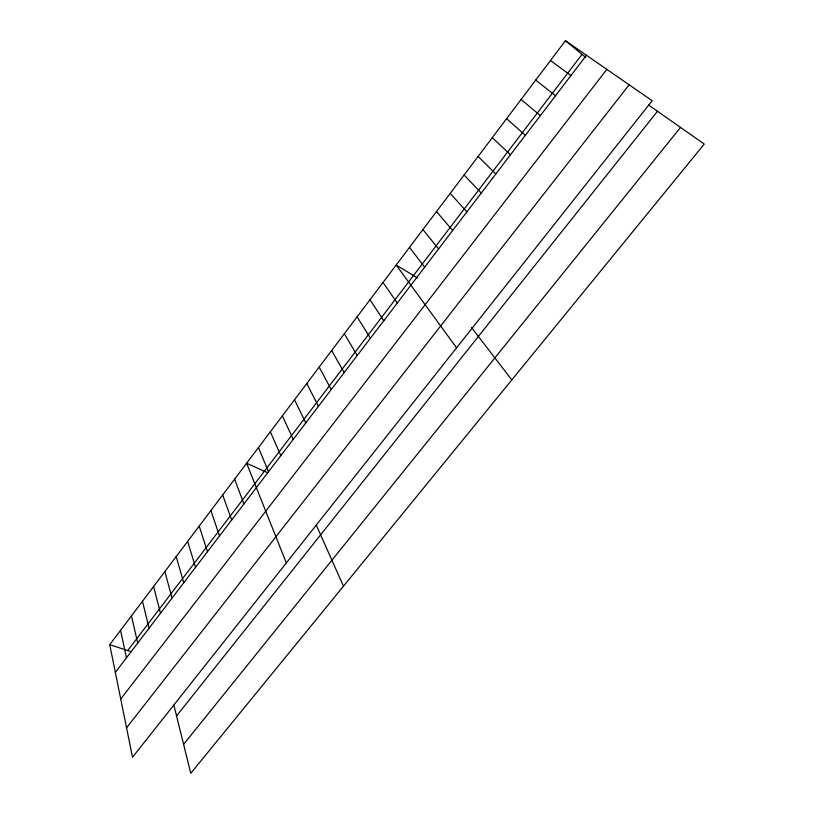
<?xml version="1.0" encoding="UTF-8"?>
<svg xmlns="http://www.w3.org/2000/svg" width="814" height="814" viewBox="0 0 814 814"><rect width="100%" height="100%" fill="white"/><g stroke="black" fill="none" stroke-linecap="round" stroke-linejoin="round"><path stroke-width="1.22" d="M109.737 644.657L565.445 40.7L652.167 100.733L132.509 757.234L109.737 644.657L131.135 651.709M127.706 650.579L582.02 54.355M115.344 672.374L586.456 55.24M120.726 699.002L606.847 69.363M126.557 727.818L629.141 84.798M176.546 715.944L657.498 111.264M183.598 744.352L680.535 127.422M267.735 472.761L246.642 463.217L286.314 562.932M417.379 277.92L396.194 265.018L456.573 347.832M648.738 105.128L704.263 144.068L190.781 773.3L173.85 705.077M550.498 60.521L570.929 75.59M535.704 80.118L555.565 95.716M565.445 40.7L585.754 57.428M521.082 99.501L540.374 115.619M506.603 118.681L525.356 135.297M492.287 137.658L510.5 154.752M478.123 156.43L495.797 174.003M464.102 175.01L481.267 193.04M450.234 193.386L466.89 211.874M436.518 211.579L452.665 230.504M422.934 229.579L438.604 248.931M471.479 327.452L511.803 379.914M409.493 247.385L424.684 267.165M383.028 282.468L397.283 303.052M369.994 299.735L383.801 320.716M357.092 316.829L370.462 338.197M344.322 333.75L357.254 355.494M331.685 350.508L344.19 372.608M319.169 367.094L331.257 389.55M306.786 383.506L318.447 406.318M294.515 399.766L305.779 422.914M282.366 415.862L293.233 439.346M316.28 525.122L343.477 586.182M270.34 431.807L280.82 455.606M258.435 447.588L268.528 471.713M234.605 479.171L243.946 503.917M222.69 494.953L231.664 520.004M210.897 510.592L219.505 535.938M199.216 526.068L207.458 551.709M187.647 541.402L195.543 567.317M176.19 556.583L183.74 582.773M164.845 571.611L172.059 598.076M153.612 586.507L160.49 613.237M142.481 601.251L149.043 628.235M131.461 615.862L137.698 643.091M120.543 630.331L126.465 657.804"/></g></svg>
